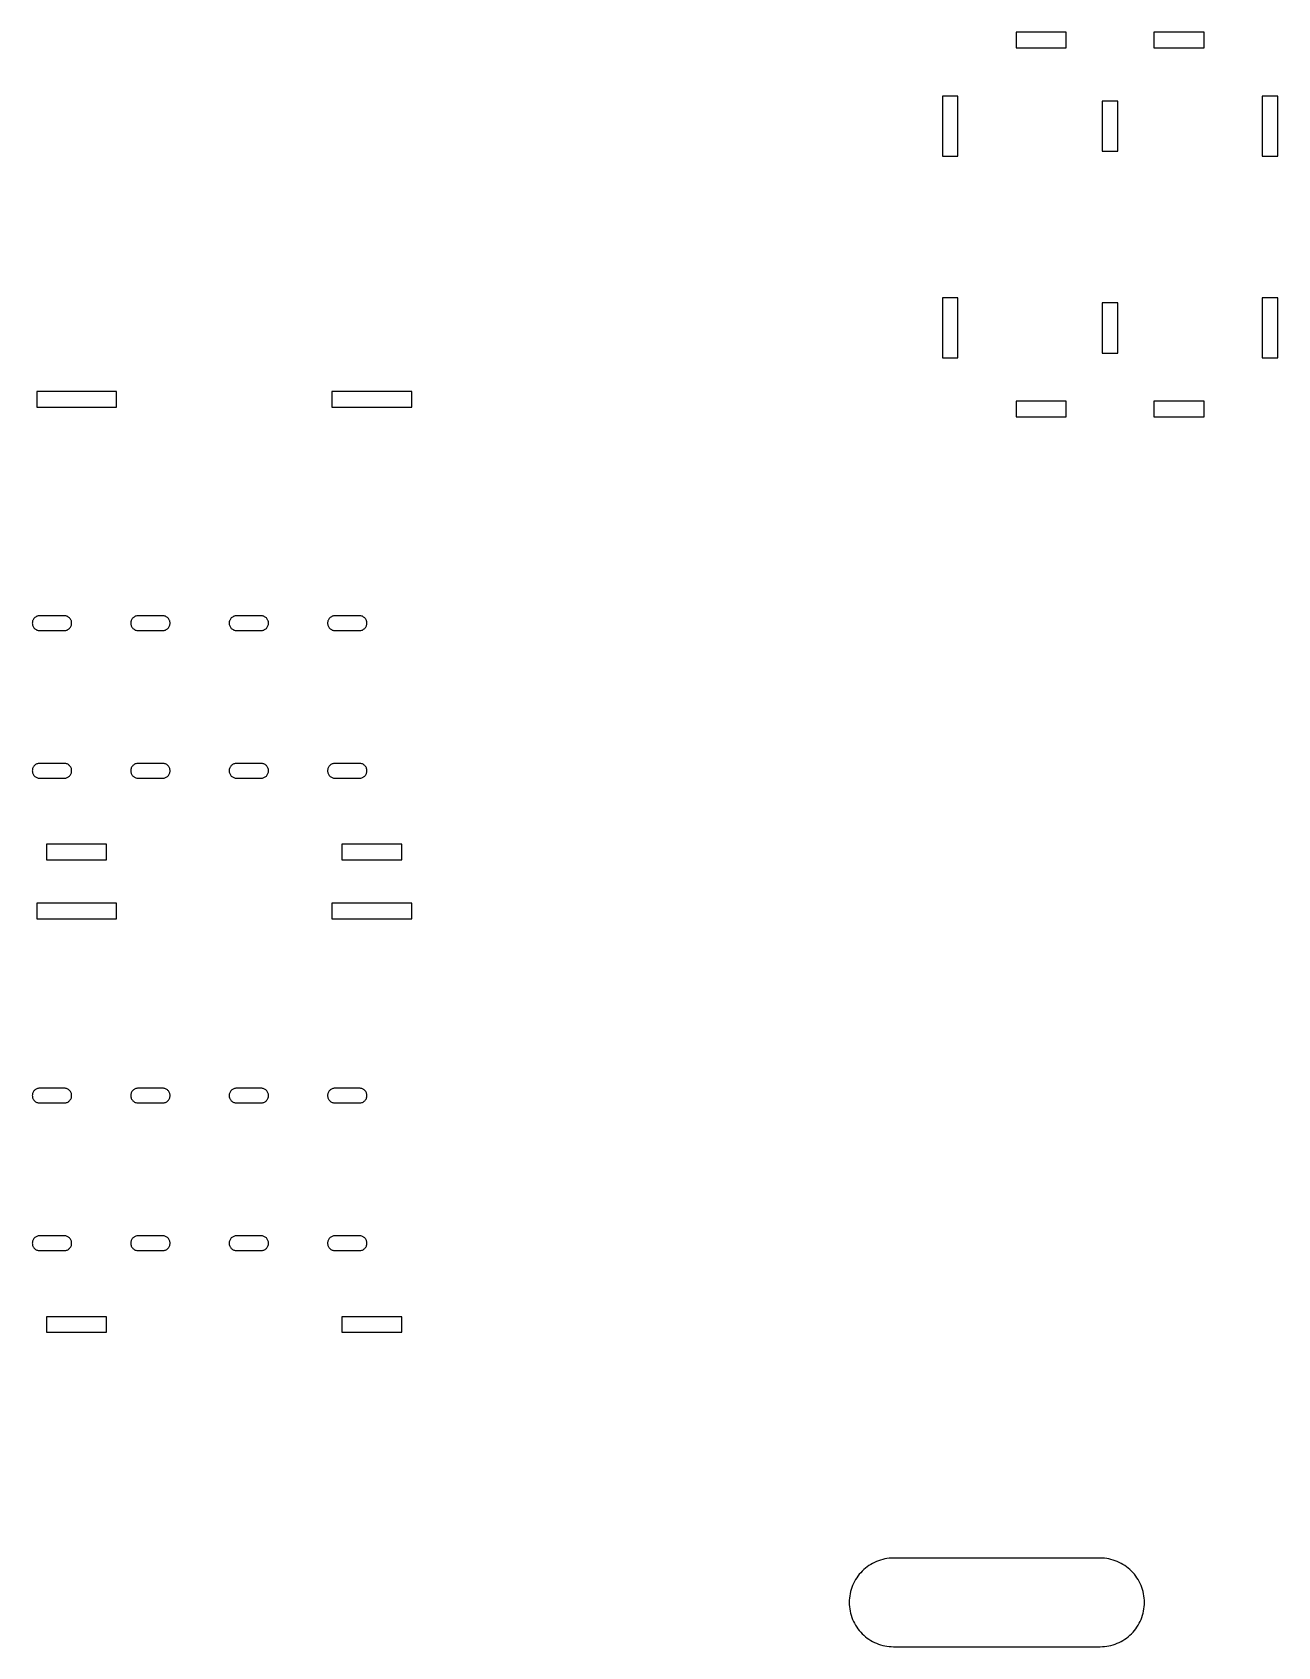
# Model space of a CAD drawing. Header units: millimetres. Extents: x 10 to 526, y -374 to -10.
# Drawn here: x 273 to 526.1, y -338 to -9.9 of the extents above; entities that cross this region are included whole.
import ezdxf

# ---------------------------------------------------------------- set-up
doc = ezdxf.new("R2010")
doc.units = ezdxf.units.MM
doc.layers.add('cut_inner', color=7, linetype='Continuous')

msp = doc.modelspace()

# ---------------------------------------------------------------- linework, layer by layer
at = {"layer": 'cut_inner'}
for points in [[(472.9, -13.07), (483.1, -13.07), (483.1, -9.93), (472.9, -9.93)], [(500.9, -13.07), (511.1, -13.07), (511.1, -9.93), (500.9, -9.93)], [(457.93, -35.1), (461.07, -35.1), (461.07, -22.9), (457.93, -22.9)], [(522.92, -35.1), (526.08, -35.1), (526.08, -22.9), (522.92, -22.9)], [(490.43, -34.1), (493.57, -34.1), (493.57, -23.9), (490.43, -23.9)], [(457.93, -76.1), (461.07, -76.1), (461.07, -63.9), (457.93, -63.9)], [(490.43, -75.1), (493.57, -75.1), (493.57, -64.9), (490.43, -64.9)], [(522.92, -76.1), (526.08, -76.1), (526.08, -63.9), (522.92, -63.9)], [(273.9, -86.08), (290.1, -86.08), (290.1, -82.92), (273.9, -82.92)], [(333.9, -86.08), (350.1, -86.08), (350.1, -82.92), (333.9, -82.92)], [(472.9, -88.08), (483.1, -88.08), (483.1, -84.92), (472.9, -84.92)], [(500.9, -88.08), (511.1, -88.08), (511.1, -84.92), (500.9, -84.92)], [(274.5, -131.5), (279.5, -131.5), (279.65, -131.49), (279.79, -131.47), (279.94, -131.44), (280.07, -131.39), (280.21, -131.32), (280.33, -131.25), (280.45, -131.16), (280.56, -131.06), (280.66, -130.95), (280.75, -130.83), (280.82, -130.71), (280.89, -130.57), (280.94, -130.44), (280.97, -130.29), (280.99, -130.15), (281, -130), (281, -130), (280.99, -129.85), (280.97, -129.71), (280.94, -129.56), (280.89, -129.43), (280.82, -129.29), (280.75, -129.17), (280.66, -129.05), (280.56, -128.94), (280.45, -128.84), (280.33, -128.75), (280.21, -128.68), (280.07, -128.61), (279.94, -128.56), (279.79, -128.53), (279.65, -128.51), (279.5, -128.5), (274.5, -128.5), (274.35, -128.51), (274.21, -128.53), (274.06, -128.56), (273.93, -128.61), (273.79, -128.68), (273.67, -128.75), (273.55, -128.84), (273.44, -128.94), (273.34, -129.05), (273.25, -129.17), (273.18, -129.29), (273.11, -129.43), (273.06, -129.56), (273.03, -129.71), (273.01, -129.85), (273, -130), (273, -130), (273.01, -130.15), (273.03, -130.29), (273.06, -130.44), (273.11, -130.57), (273.18, -130.71), (273.25, -130.83), (273.34, -130.95), (273.44, -131.06), (273.55, -131.16), (273.67, -131.25), (273.79, -131.32), (273.93, -131.39), (274.06, -131.44), (274.21, -131.47), (274.35, -131.49), (274.5, -131.5)], [(294.5, -131.5), (299.5, -131.5), (299.65, -131.49), (299.79, -131.47), (299.94, -131.44), (300.07, -131.39), (300.21, -131.32), (300.33, -131.25), (300.45, -131.16), (300.56, -131.06), (300.66, -130.95), (300.75, -130.83), (300.82, -130.71), (300.89, -130.57), (300.94, -130.44), (300.97, -130.29), (300.99, -130.15), (301, -130), (301, -130), (300.99, -129.85), (300.97, -129.71), (300.94, -129.56), (300.89, -129.43), (300.82, -129.29), (300.75, -129.17), (300.66, -129.05), (300.56, -128.94), (300.45, -128.84), (300.33, -128.75), (300.21, -128.68), (300.07, -128.61), (299.94, -128.56), (299.79, -128.53), (299.65, -128.51), (299.5, -128.5), (294.5, -128.5), (294.35, -128.51), (294.21, -128.53), (294.06, -128.56), (293.93, -128.61), (293.79, -128.68), (293.67, -128.75), (293.55, -128.84), (293.44, -128.94), (293.34, -129.05), (293.25, -129.17), (293.18, -129.29), (293.11, -129.43), (293.06, -129.56), (293.03, -129.71), (293.01, -129.85), (293, -130), (293, -130), (293.01, -130.15), (293.03, -130.29), (293.06, -130.44), (293.11, -130.57), (293.18, -130.71), (293.25, -130.83), (293.34, -130.95), (293.44, -131.06), (293.55, -131.16), (293.67, -131.25), (293.79, -131.32), (293.93, -131.39), (294.06, -131.44), (294.21, -131.47), (294.35, -131.49), (294.5, -131.5)], [(314.5, -131.5), (319.5, -131.5), (319.65, -131.49), (319.79, -131.47), (319.94, -131.44), (320.07, -131.39), (320.21, -131.32), (320.33, -131.25), (320.45, -131.16), (320.56, -131.06), (320.66, -130.95), (320.75, -130.83), (320.82, -130.71), (320.89, -130.57), (320.94, -130.44), (320.97, -130.29), (320.99, -130.15), (321, -130), (321, -130), (320.99, -129.85), (320.97, -129.71), (320.94, -129.56), (320.89, -129.43), (320.82, -129.29), (320.75, -129.17), (320.66, -129.05), (320.56, -128.94), (320.45, -128.84), (320.33, -128.75), (320.21, -128.68), (320.07, -128.61), (319.94, -128.56), (319.79, -128.53), (319.65, -128.51), (319.5, -128.5), (314.5, -128.5), (314.35, -128.51), (314.21, -128.53), (314.06, -128.56), (313.93, -128.61), (313.79, -128.68), (313.67, -128.75), (313.55, -128.84), (313.44, -128.94), (313.34, -129.05), (313.25, -129.17), (313.18, -129.29), (313.11, -129.43), (313.06, -129.56), (313.03, -129.71), (313.01, -129.85), (313, -130), (313, -130), (313.01, -130.15), (313.03, -130.29), (313.06, -130.44), (313.11, -130.57), (313.18, -130.71), (313.25, -130.83), (313.34, -130.95), (313.44, -131.06), (313.55, -131.16), (313.67, -131.25), (313.79, -131.32), (313.93, -131.39), (314.06, -131.44), (314.21, -131.47), (314.35, -131.49), (314.5, -131.5)], [(334.5, -131.5), (339.5, -131.5), (339.65, -131.49), (339.79, -131.47), (339.94, -131.44), (340.07, -131.39), (340.21, -131.32), (340.33, -131.25), (340.45, -131.16), (340.56, -131.06), (340.66, -130.95), (340.75, -130.83), (340.82, -130.71), (340.89, -130.57), (340.94, -130.44), (340.97, -130.29), (340.99, -130.15), (341, -130), (341, -130), (340.99, -129.85), (340.97, -129.71), (340.94, -129.56), (340.89, -129.43), (340.82, -129.29), (340.75, -129.17), (340.66, -129.05), (340.56, -128.94), (340.45, -128.84), (340.33, -128.75), (340.21, -128.68), (340.07, -128.61), (339.94, -128.56), (339.79, -128.53), (339.65, -128.51), (339.5, -128.5), (334.5, -128.5), (334.35, -128.51), (334.21, -128.53), (334.06, -128.56), (333.93, -128.61), (333.79, -128.68), (333.67, -128.75), (333.55, -128.84), (333.44, -128.94), (333.34, -129.05), (333.25, -129.17), (333.18, -129.29), (333.11, -129.43), (333.06, -129.56), (333.03, -129.71), (333.01, -129.85), (333, -130), (333, -130), (333.01, -130.15), (333.03, -130.29), (333.06, -130.44), (333.11, -130.57), (333.18, -130.71), (333.25, -130.83), (333.34, -130.95), (333.44, -131.06), (333.55, -131.16), (333.67, -131.25), (333.79, -131.32), (333.93, -131.39), (334.06, -131.44), (334.21, -131.47), (334.35, -131.49), (334.5, -131.5)], [(274.5, -161.5), (279.5, -161.5), (279.65, -161.49), (279.79, -161.47), (279.94, -161.44), (280.07, -161.39), (280.21, -161.32), (280.33, -161.25), (280.45, -161.16), (280.56, -161.06), (280.66, -160.95), (280.75, -160.83), (280.82, -160.71), (280.89, -160.57), (280.94, -160.44), (280.97, -160.29), (280.99, -160.15), (281, -160), (281, -160), (280.99, -159.85), (280.97, -159.71), (280.94, -159.56), (280.89, -159.43), (280.82, -159.29), (280.75, -159.17), (280.66, -159.05), (280.56, -158.94), (280.45, -158.84), (280.33, -158.75), (280.21, -158.68), (280.07, -158.61), (279.94, -158.56), (279.79, -158.53), (279.65, -158.51), (279.5, -158.5), (274.5, -158.5), (274.35, -158.51), (274.21, -158.53), (274.06, -158.56), (273.93, -158.61), (273.79, -158.68), (273.67, -158.75), (273.55, -158.84), (273.44, -158.94), (273.34, -159.05), (273.25, -159.17), (273.18, -159.29), (273.11, -159.43), (273.06, -159.56), (273.03, -159.71), (273.01, -159.85), (273, -160), (273, -160), (273.01, -160.15), (273.03, -160.29), (273.06, -160.44), (273.11, -160.57), (273.18, -160.71), (273.25, -160.83), (273.34, -160.95), (273.44, -161.06), (273.55, -161.16), (273.67, -161.25), (273.79, -161.32), (273.93, -161.39), (274.06, -161.44), (274.21, -161.47), (274.35, -161.49), (274.5, -161.5)], [(294.5, -161.5), (299.5, -161.5), (299.65, -161.49), (299.79, -161.47), (299.94, -161.44), (300.07, -161.39), (300.21, -161.32), (300.33, -161.25), (300.45, -161.16), (300.56, -161.06), (300.66, -160.95), (300.75, -160.83), (300.82, -160.71), (300.89, -160.57), (300.94, -160.44), (300.97, -160.29), (300.99, -160.15), (301, -160), (301, -160), (300.99, -159.85), (300.97, -159.71), (300.94, -159.56), (300.89, -159.43), (300.82, -159.29), (300.75, -159.17), (300.66, -159.05), (300.56, -158.94), (300.45, -158.84), (300.33, -158.75), (300.21, -158.68), (300.07, -158.61), (299.94, -158.56), (299.79, -158.53), (299.65, -158.51), (299.5, -158.5), (294.5, -158.5), (294.35, -158.51), (294.21, -158.53), (294.06, -158.56), (293.93, -158.61), (293.79, -158.68), (293.67, -158.75), (293.55, -158.84), (293.44, -158.94), (293.34, -159.05), (293.25, -159.17), (293.18, -159.29), (293.11, -159.43), (293.06, -159.56), (293.03, -159.71), (293.01, -159.85), (293, -160), (293, -160), (293.01, -160.15), (293.03, -160.29), (293.06, -160.44), (293.11, -160.57), (293.18, -160.71), (293.25, -160.83), (293.34, -160.95), (293.44, -161.06), (293.55, -161.16), (293.67, -161.25), (293.79, -161.32), (293.93, -161.39), (294.06, -161.44), (294.21, -161.47), (294.35, -161.49), (294.5, -161.5)], [(314.5, -161.5), (319.5, -161.5), (319.65, -161.49), (319.79, -161.47), (319.94, -161.44), (320.07, -161.39), (320.21, -161.32), (320.33, -161.25), (320.45, -161.16), (320.56, -161.06), (320.66, -160.95), (320.75, -160.83), (320.82, -160.71), (320.89, -160.57), (320.94, -160.44), (320.97, -160.29), (320.99, -160.15), (321, -160), (321, -160), (320.99, -159.85), (320.97, -159.71), (320.94, -159.56), (320.89, -159.43), (320.82, -159.29), (320.75, -159.17), (320.66, -159.05), (320.56, -158.94), (320.45, -158.84), (320.33, -158.75), (320.21, -158.68), (320.07, -158.61), (319.94, -158.56), (319.79, -158.53), (319.65, -158.51), (319.5, -158.5), (314.5, -158.5), (314.35, -158.51), (314.21, -158.53), (314.06, -158.56), (313.93, -158.61), (313.79, -158.68), (313.67, -158.75), (313.55, -158.84), (313.44, -158.94), (313.34, -159.05), (313.25, -159.17), (313.18, -159.29), (313.11, -159.43), (313.06, -159.56), (313.03, -159.71), (313.01, -159.85), (313, -160), (313, -160), (313.01, -160.15), (313.03, -160.29), (313.06, -160.44), (313.11, -160.57), (313.18, -160.71), (313.25, -160.83), (313.34, -160.95), (313.44, -161.06), (313.55, -161.16), (313.67, -161.25), (313.79, -161.32), (313.93, -161.39), (314.06, -161.44), (314.21, -161.47), (314.35, -161.49), (314.5, -161.5)], [(334.5, -161.5), (339.5, -161.5), (339.65, -161.49), (339.79, -161.47), (339.94, -161.44), (340.07, -161.39), (340.21, -161.32), (340.33, -161.25), (340.45, -161.16), (340.56, -161.06), (340.66, -160.95), (340.75, -160.83), (340.82, -160.71), (340.89, -160.57), (340.94, -160.44), (340.97, -160.29), (340.99, -160.15), (341, -160), (341, -160), (340.99, -159.85), (340.97, -159.71), (340.94, -159.56), (340.89, -159.43), (340.82, -159.29), (340.75, -159.17), (340.66, -159.05), (340.56, -158.94), (340.45, -158.84), (340.33, -158.75), (340.21, -158.68), (340.07, -158.61), (339.94, -158.56), (339.79, -158.53), (339.65, -158.51), (339.5, -158.5), (334.5, -158.5), (334.35, -158.51), (334.21, -158.53), (334.06, -158.56), (333.93, -158.61), (333.79, -158.68), (333.67, -158.75), (333.55, -158.84), (333.44, -158.94), (333.34, -159.05), (333.25, -159.17), (333.18, -159.29), (333.11, -159.43), (333.06, -159.56), (333.03, -159.71), (333.01, -159.85), (333, -160), (333, -160), (333.01, -160.15), (333.03, -160.29), (333.06, -160.44), (333.11, -160.57), (333.18, -160.71), (333.25, -160.83), (333.34, -160.95), (333.44, -161.06), (333.55, -161.16), (333.67, -161.25), (333.79, -161.32), (333.93, -161.39), (334.06, -161.44), (334.21, -161.47), (334.35, -161.49), (334.5, -161.5)], [(275.9, -178.07), (288.1, -178.07), (288.1, -174.93), (275.9, -174.93)], [(335.9, -178.07), (348.1, -178.07), (348.1, -174.93), (335.9, -174.93)], [(273.9, -190.07), (290.1, -190.07), (290.1, -186.93), (273.9, -186.93)], [(333.9, -190.07), (350.1, -190.07), (350.1, -186.93), (333.9, -186.93)], [(274.5, -227.5), (279.5, -227.5), (279.65, -227.49), (279.79, -227.47), (279.94, -227.44), (280.07, -227.39), (280.21, -227.32), (280.33, -227.25), (280.45, -227.16), (280.56, -227.06), (280.66, -226.95), (280.75, -226.83), (280.82, -226.71), (280.89, -226.57), (280.94, -226.44), (280.97, -226.29), (280.99, -226.15), (281, -226), (281, -226), (280.99, -225.85), (280.97, -225.71), (280.94, -225.56), (280.89, -225.43), (280.82, -225.29), (280.75, -225.17), (280.66, -225.05), (280.56, -224.94), (280.45, -224.84), (280.33, -224.75), (280.21, -224.68), (280.07, -224.61), (279.94, -224.56), (279.79, -224.53), (279.65, -224.51), (279.5, -224.5), (274.5, -224.5), (274.35, -224.51), (274.21, -224.53), (274.06, -224.56), (273.93, -224.61), (273.79, -224.68), (273.67, -224.75), (273.55, -224.84), (273.44, -224.94), (273.34, -225.05), (273.25, -225.17), (273.18, -225.29), (273.11, -225.43), (273.06, -225.56), (273.03, -225.71), (273.01, -225.85), (273, -226), (273, -226), (273.01, -226.15), (273.03, -226.29), (273.06, -226.44), (273.11, -226.57), (273.18, -226.71), (273.25, -226.83), (273.34, -226.95), (273.44, -227.06), (273.55, -227.16), (273.67, -227.25), (273.79, -227.32), (273.93, -227.39), (274.06, -227.44), (274.21, -227.47), (274.35, -227.49), (274.5, -227.5)], [(294.5, -227.5), (299.5, -227.5), (299.65, -227.49), (299.79, -227.47), (299.94, -227.44), (300.07, -227.39), (300.21, -227.32), (300.33, -227.25), (300.45, -227.16), (300.56, -227.06), (300.66, -226.95), (300.75, -226.83), (300.82, -226.71), (300.89, -226.57), (300.94, -226.44), (300.97, -226.29), (300.99, -226.15), (301, -226), (301, -226), (300.99, -225.85), (300.97, -225.71), (300.94, -225.56), (300.89, -225.43), (300.82, -225.29), (300.75, -225.17), (300.66, -225.05), (300.56, -224.94), (300.45, -224.84), (300.33, -224.75), (300.21, -224.68), (300.07, -224.61), (299.94, -224.56), (299.79, -224.53), (299.65, -224.51), (299.5, -224.5), (294.5, -224.5), (294.35, -224.51), (294.21, -224.53), (294.06, -224.56), (293.93, -224.61), (293.79, -224.68), (293.67, -224.75), (293.55, -224.84), (293.44, -224.94), (293.34, -225.05), (293.25, -225.17), (293.18, -225.29), (293.11, -225.43), (293.06, -225.56), (293.03, -225.71), (293.01, -225.85), (293, -226), (293, -226), (293.01, -226.15), (293.03, -226.29), (293.06, -226.44), (293.11, -226.57), (293.18, -226.71), (293.25, -226.83), (293.34, -226.95), (293.44, -227.06), (293.55, -227.16), (293.67, -227.25), (293.79, -227.32), (293.93, -227.39), (294.06, -227.44), (294.21, -227.47), (294.35, -227.49), (294.5, -227.5)], [(314.5, -227.5), (319.5, -227.5), (319.65, -227.49), (319.79, -227.47), (319.94, -227.44), (320.07, -227.39), (320.21, -227.32), (320.33, -227.25), (320.45, -227.16), (320.56, -227.06), (320.66, -226.95), (320.75, -226.83), (320.82, -226.71), (320.89, -226.57), (320.94, -226.44), (320.97, -226.29), (320.99, -226.15), (321, -226), (321, -226), (320.99, -225.85), (320.97, -225.71), (320.94, -225.56), (320.89, -225.43), (320.82, -225.29), (320.75, -225.17), (320.66, -225.05), (320.56, -224.94), (320.45, -224.84), (320.33, -224.75), (320.21, -224.68), (320.07, -224.61), (319.94, -224.56), (319.79, -224.53), (319.65, -224.51), (319.5, -224.5), (314.5, -224.5), (314.35, -224.51), (314.21, -224.53), (314.06, -224.56), (313.93, -224.61), (313.79, -224.68), (313.67, -224.75), (313.55, -224.84), (313.44, -224.94), (313.34, -225.05), (313.25, -225.17), (313.18, -225.29), (313.11, -225.43), (313.06, -225.56), (313.03, -225.71), (313.01, -225.85), (313, -226), (313, -226), (313.01, -226.15), (313.03, -226.29), (313.06, -226.44), (313.11, -226.57), (313.18, -226.71), (313.25, -226.83), (313.34, -226.95), (313.44, -227.06), (313.55, -227.16), (313.67, -227.25), (313.79, -227.32), (313.93, -227.39), (314.06, -227.44), (314.21, -227.47), (314.35, -227.49), (314.5, -227.5)], [(334.5, -227.5), (339.5, -227.5), (339.65, -227.49), (339.79, -227.47), (339.94, -227.44), (340.07, -227.39), (340.21, -227.32), (340.33, -227.25), (340.45, -227.16), (340.56, -227.06), (340.66, -226.95), (340.75, -226.83), (340.82, -226.71), (340.89, -226.57), (340.94, -226.44), (340.97, -226.29), (340.99, -226.15), (341, -226), (341, -226), (340.99, -225.85), (340.97, -225.71), (340.94, -225.56), (340.89, -225.43), (340.82, -225.29), (340.75, -225.17), (340.66, -225.05), (340.56, -224.94), (340.45, -224.84), (340.33, -224.75), (340.21, -224.68), (340.07, -224.61), (339.94, -224.56), (339.79, -224.53), (339.65, -224.51), (339.5, -224.5), (334.5, -224.5), (334.35, -224.51), (334.21, -224.53), (334.06, -224.56), (333.93, -224.61), (333.79, -224.68), (333.67, -224.75), (333.55, -224.84), (333.44, -224.94), (333.34, -225.05), (333.25, -225.17), (333.18, -225.29), (333.11, -225.43), (333.06, -225.56), (333.03, -225.71), (333.01, -225.85), (333, -226), (333, -226), (333.01, -226.15), (333.03, -226.29), (333.06, -226.44), (333.11, -226.57), (333.18, -226.71), (333.25, -226.83), (333.34, -226.95), (333.44, -227.06), (333.55, -227.16), (333.67, -227.25), (333.79, -227.32), (333.93, -227.39), (334.06, -227.44), (334.21, -227.47), (334.35, -227.49), (334.5, -227.5)], [(274.5, -257.5), (279.5, -257.5), (279.65, -257.49), (279.79, -257.47), (279.94, -257.44), (280.07, -257.39), (280.21, -257.32), (280.33, -257.25), (280.45, -257.16), (280.56, -257.06), (280.66, -256.95), (280.75, -256.83), (280.82, -256.71), (280.89, -256.57), (280.94, -256.44), (280.97, -256.29), (280.99, -256.15), (281, -256), (281, -256), (280.99, -255.85), (280.97, -255.71), (280.94, -255.56), (280.89, -255.43), (280.82, -255.29), (280.75, -255.17), (280.66, -255.05), (280.56, -254.94), (280.45, -254.84), (280.33, -254.75), (280.21, -254.68), (280.07, -254.61), (279.94, -254.56), (279.79, -254.53), (279.65, -254.51), (279.5, -254.5), (274.5, -254.5), (274.35, -254.51), (274.21, -254.53), (274.06, -254.56), (273.93, -254.61), (273.79, -254.68), (273.67, -254.75), (273.55, -254.84), (273.44, -254.94), (273.34, -255.05), (273.25, -255.17), (273.18, -255.29), (273.11, -255.43), (273.06, -255.56), (273.03, -255.71), (273.01, -255.85), (273, -256), (273, -256), (273.01, -256.15), (273.03, -256.29), (273.06, -256.44), (273.11, -256.57), (273.18, -256.71), (273.25, -256.83), (273.34, -256.95), (273.44, -257.06), (273.55, -257.16), (273.67, -257.25), (273.79, -257.32), (273.93, -257.39), (274.06, -257.44), (274.21, -257.47), (274.35, -257.49), (274.5, -257.5)], [(294.5, -257.5), (299.5, -257.5), (299.65, -257.49), (299.79, -257.47), (299.94, -257.44), (300.07, -257.39), (300.21, -257.32), (300.33, -257.25), (300.45, -257.16), (300.56, -257.06), (300.66, -256.95), (300.75, -256.83), (300.82, -256.71), (300.89, -256.57), (300.94, -256.44), (300.97, -256.29), (300.99, -256.15), (301, -256), (301, -256), (300.99, -255.85), (300.97, -255.71), (300.94, -255.56), (300.89, -255.43), (300.82, -255.29), (300.75, -255.17), (300.66, -255.05), (300.56, -254.94), (300.45, -254.84), (300.33, -254.75), (300.21, -254.68), (300.07, -254.61), (299.94, -254.56), (299.79, -254.53), (299.65, -254.51), (299.5, -254.5), (294.5, -254.5), (294.35, -254.51), (294.21, -254.53), (294.06, -254.56), (293.93, -254.61), (293.79, -254.68), (293.67, -254.75), (293.55, -254.84), (293.44, -254.94), (293.34, -255.05), (293.25, -255.17), (293.18, -255.29), (293.11, -255.43), (293.06, -255.56), (293.03, -255.71), (293.01, -255.85), (293, -256), (293, -256), (293.01, -256.15), (293.03, -256.29), (293.06, -256.44), (293.11, -256.57), (293.18, -256.71), (293.25, -256.83), (293.34, -256.95), (293.44, -257.06), (293.55, -257.16), (293.67, -257.25), (293.79, -257.32), (293.93, -257.39), (294.06, -257.44), (294.21, -257.47), (294.35, -257.49), (294.5, -257.5)], [(314.5, -257.5), (319.5, -257.5), (319.65, -257.49), (319.79, -257.47), (319.94, -257.44), (320.07, -257.39), (320.21, -257.32), (320.33, -257.25), (320.45, -257.16), (320.56, -257.06), (320.66, -256.95), (320.75, -256.83), (320.82, -256.71), (320.89, -256.57), (320.94, -256.44), (320.97, -256.29), (320.99, -256.15), (321, -256), (321, -256), (320.99, -255.85), (320.97, -255.71), (320.94, -255.56), (320.89, -255.43), (320.82, -255.29), (320.75, -255.17), (320.66, -255.05), (320.56, -254.94), (320.45, -254.84), (320.33, -254.75), (320.21, -254.68), (320.07, -254.61), (319.94, -254.56), (319.79, -254.53), (319.65, -254.51), (319.5, -254.5), (314.5, -254.5), (314.35, -254.51), (314.21, -254.53), (314.06, -254.56), (313.93, -254.61), (313.79, -254.68), (313.67, -254.75), (313.55, -254.84), (313.44, -254.94), (313.34, -255.05), (313.25, -255.17), (313.18, -255.29), (313.11, -255.43), (313.06, -255.56), (313.03, -255.71), (313.01, -255.85), (313, -256), (313, -256), (313.01, -256.15), (313.03, -256.29), (313.06, -256.44), (313.11, -256.57), (313.18, -256.71), (313.25, -256.83), (313.34, -256.95), (313.44, -257.06), (313.55, -257.16), (313.67, -257.25), (313.79, -257.32), (313.93, -257.39), (314.06, -257.44), (314.21, -257.47), (314.35, -257.49), (314.5, -257.5)], [(334.5, -257.5), (339.5, -257.5), (339.65, -257.49), (339.79, -257.47), (339.94, -257.44), (340.07, -257.39), (340.21, -257.32), (340.33, -257.25), (340.45, -257.16), (340.56, -257.06), (340.66, -256.95), (340.75, -256.83), (340.82, -256.71), (340.89, -256.57), (340.94, -256.44), (340.97, -256.29), (340.99, -256.15), (341, -256), (341, -256), (340.99, -255.85), (340.97, -255.71), (340.94, -255.56), (340.89, -255.43), (340.82, -255.29), (340.75, -255.17), (340.66, -255.05), (340.56, -254.94), (340.45, -254.84), (340.33, -254.75), (340.21, -254.68), (340.07, -254.61), (339.94, -254.56), (339.79, -254.53), (339.65, -254.51), (339.5, -254.5), (334.5, -254.5), (334.35, -254.51), (334.21, -254.53), (334.06, -254.56), (333.93, -254.61), (333.79, -254.68), (333.67, -254.75), (333.55, -254.84), (333.44, -254.94), (333.34, -255.05), (333.25, -255.17), (333.18, -255.29), (333.11, -255.43), (333.06, -255.56), (333.03, -255.71), (333.01, -255.85), (333, -256), (333, -256), (333.01, -256.15), (333.03, -256.29), (333.06, -256.44), (333.11, -256.57), (333.18, -256.71), (333.25, -256.83), (333.34, -256.95), (333.44, -257.06), (333.55, -257.16), (333.67, -257.25), (333.79, -257.32), (333.93, -257.39), (334.06, -257.44), (334.21, -257.47), (334.35, -257.49), (334.5, -257.5)], [(275.9, -274.07), (288.1, -274.07), (288.1, -270.93), (275.9, -270.93)], [(335.9, -274.07), (348.1, -274.07), (348.1, -270.93), (335.9, -270.93)], [(448, -338), (490, -338), (490.44, -337.99), (490.88, -337.96), (491.32, -337.9), (491.76, -337.83), (492.19, -337.73), (492.61, -337.61), (493.03, -337.47), (493.44, -337.31), (493.85, -337.14), (494.24, -336.94), (494.63, -336.72), (495, -336.48), (495.36, -336.23), (495.71, -335.96), (496.04, -335.67), (496.36, -335.36), (496.67, -335.04), (496.96, -334.71), (497.23, -334.36), (497.48, -334), (497.72, -333.63), (497.94, -333.24), (498.14, -332.85), (498.31, -332.44), (498.47, -332.03), (498.61, -331.61), (498.73, -331.19), (498.83, -330.76), (498.9, -330.32), (498.96, -329.88), (498.99, -329.44), (499, -329), (499, -329), (498.99, -328.56), (498.96, -328.12), (498.9, -327.68), (498.83, -327.24), (498.73, -326.81), (498.61, -326.39), (498.47, -325.97), (498.31, -325.56), (498.14, -325.15), (497.94, -324.76), (497.72, -324.37), (497.48, -324), (497.23, -323.64), (496.96, -323.29), (496.67, -322.96), (496.36, -322.64), (496.04, -322.33), (495.71, -322.04), (495.36, -321.77), (495, -321.52), (494.63, -321.28), (494.24, -321.06), (493.85, -320.86), (493.44, -320.69), (493.03, -320.53), (492.61, -320.39), (492.19, -320.27), (491.76, -320.17), (491.32, -320.1), (490.88, -320.04), (490.44, -320.01), (490, -320), (448, -320), (447.56, -320.01), (447.12, -320.04), (446.68, -320.1), (446.24, -320.17), (445.81, -320.27), (445.39, -320.39), (444.97, -320.53), (444.56, -320.69), (444.15, -320.86), (443.76, -321.06), (443.37, -321.28), (443, -321.52), (442.64, -321.77), (442.29, -322.04), (441.96, -322.33), (441.64, -322.64), (441.33, -322.96), (441.04, -323.29), (440.77, -323.64), (440.52, -324), (440.28, -324.37), (440.06, -324.76), (439.86, -325.15), (439.69, -325.56), (439.53, -325.97), (439.39, -326.39), (439.27, -326.81), (439.17, -327.24), (439.1, -327.68), (439.04, -328.12), (439.01, -328.56), (439, -329), (439, -329), (439.01, -329.44), (439.04, -329.88), (439.1, -330.32), (439.17, -330.76), (439.27, -331.19), (439.39, -331.61), (439.53, -332.03), (439.69, -332.44), (439.86, -332.85), (440.06, -333.24), (440.28, -333.63), (440.52, -334), (440.77, -334.36), (441.04, -334.71), (441.33, -335.04), (441.64, -335.36), (441.96, -335.67), (442.29, -335.96), (442.64, -336.23), (443, -336.48), (443.37, -336.72), (443.76, -336.94), (444.15, -337.14), (444.56, -337.31), (444.97, -337.47), (445.39, -337.61), (445.81, -337.73), (446.24, -337.83), (446.68, -337.9), (447.12, -337.96), (447.56, -337.99), (448, -338)]]:
    msp.add_lwpolyline(points, close=True, dxfattribs=at)

doc.saveas('drawing.dxf')
